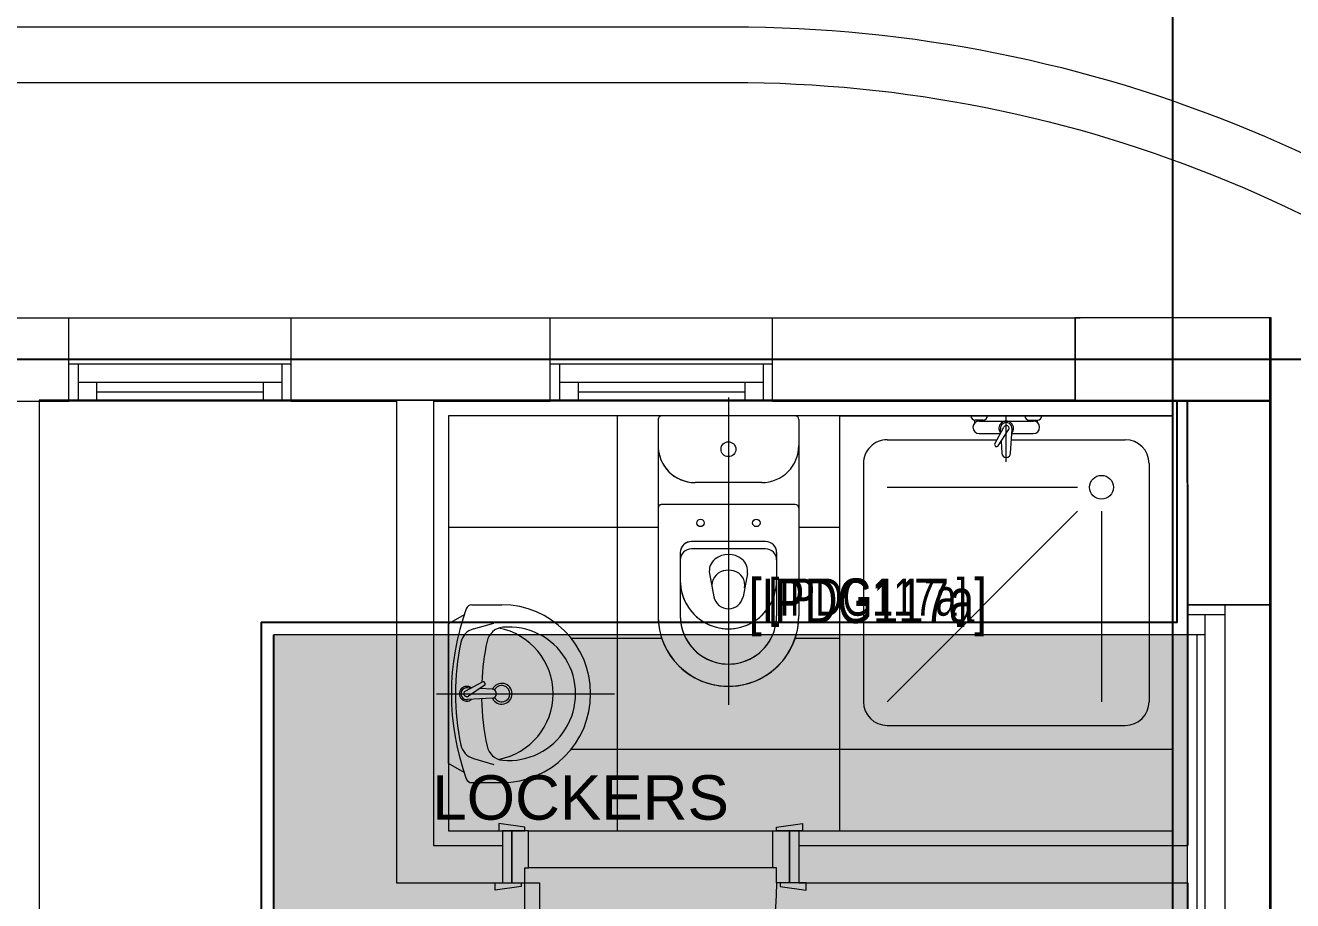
# Model space of a CAD drawing. Header units: metres. Extents: x -18745 to 220762, y -1579758 to -1356048.
# Drawn here: x 111915 to 115337, y -1372046 to -1369684 of the extents above; entities that cross this region are included whole.
import ezdxf

# ---------------------------------------------------------------- set-up
doc = ezdxf.new("R2010")
doc.units = ezdxf.units.M
doc.layers.get('0').update_dxf_attribs({"lineweight": 0})
for name, color, linetype, lineweight in [('A-100 - Copy$0$72_EGR_BASE_TEXT', 8, 'Continuous', 0), ('A-100 - Copy$0$Aluminum', 8, 'Continuous', 0), ('A-100 - Copy$0$car', 8, 'Continuous', 0), ('A-100 - Copy$0$Proj', 8, 'Continuous', 0), ('A-100 - Copy$0$SANIT', 8, 'Continuous', 0), ('A-100 - Copy$0$Structure', 8, 'Continuous', 9), ('A-100 - Copy$0$Tiles', 8, 'Continuous', 0), ('A-100 - Copy$0$Walls', 8, 'Continuous', 0), ('A-100 - Copy$0$Wooden Joinery', 8, 'Continuous', 0), ('Proj', 7, 'Continuous', 18), ('Tiles', 252, 'Continuous', 5)]:
    doc.layers.add(name, color=color, linetype=linetype, lineweight=lineweight)
for name, color, linetype in [('A-100 - Copy$0$axes', 8, 'Continuous'), ('A-100 - Copy$0$PDF_Geometry', 8, 'Continuous'), ('A-100 - Copy$0$PDF_Text', 8, 'Continuous'), ('PD-VENT', 70, 'Continuous')]:
    doc.layers.add(name, color=color, linetype=linetype)
doc.styles.add('A-100 - Copy$0$PDF Arial', font='arial.ttf')
doc.styles.add('A-100 - Copy$0$X3G_ENTITY_2587EA', font='swisscl.ttf', dxfattribs={"height": 200})

# ---------------------------------------------------------------- blocks, each defined once
blk = doc.blocks.new('A$C22ed9212')
at = {"layer": 'Proj', "elevation": 0}
for points in [[(-432848.9, -450919.5), (-432848.9, -448081.1, -0.414214), (-431648.9, -446881.1), (-427348.9, -446881.1), (-427348.9, -394531.1), (-432848.9, -394531.1), (-432848.9, -394381.1, -0.414214), (-430348.9, -391881.1), (-411749.3, -391881.1, -0.414214), (-408099.3, -395531.1), (-408099.3, -419046.1)], [(-432698.9, -450919.5), (-432698.9, -448081.1, -0.414214), (-431648.9, -447031.1), (-427198.9, -447031.1), (-427198.9, -394381.1), (-432698.9, -394381.1, -0.414214), (-430348.9, -392031.1), (-411749.3, -392031.1, -0.414214), (-408249.3, -395531.1), (-408249.3, -419046.1)]]:
    blk.add_lwpolyline(points, format="xyb", dxfattribs=at)
at = {"layer": 'Tiles', "elevation": 0}
for points in [[(-381106, -413551.1), (-381106, -405051.1), (-399449.3, -405051.1, -0.414214), (-403099.3, -401401.1), (-403099.3, -395531.1, 0.414214), (-411749.3, -386881.1), (-430348.9, -386881.1, -0.431909), (-432844.4, -384231.1), (-427348.9, -384231.1), (-427348.9, -378241.3)], [(-380956, -413551.1), (-380956, -404901.1), (-399449.3, -404901.1, -0.414214), (-402949.3, -401401.1), (-402949.3, -395531.1, 0.414214), (-411749.3, -386731.1), (-430348.9, -386731.1, -0.414214), (-432698.9, -384381.1), (-427198.9, -384381.1), (-427198.9, -378241.3)]]:
    blk.add_lwpolyline(points, format="xyb", dxfattribs=at)
blk = doc.blocks.new('A-100 - Copy$0$SHOWER TRAY 80x80')
at = {"layer": 'A-100 - Copy$0$SANIT'}
for p, q in [((0, 0), (0, 0.8)), ((0.8, 0.8), (0, 0.8)), ((0.8, 0), (0.8, 0.8)), ((0.1143, 0.7429), (0.6857, 0.7429)), ((0.0571, 0.4124), (0.0571, 0.6857)), ((0.7429, 0.1143), (0.7429, 0.6857)), ((0.2286, 0.6286), (0.6857, 0.6286)), ((0.1714, 0.1143), (0.1714, 0.5714)), ((0.2286, 0.5714), (0.6857, 0.1143)), ((0.01, 0.455), (0.01, 0.475)), ((0.0163, 0.475), (0.01, 0.475)), ((0.0125, 0.335), (0.0125, 0.465)), ((0.0425, 0.4133), (0.0425, 0.465)), ((0.0125, 0.455), (0.01, 0.455)), ((0.11, 0.4), (0, 0.4)), ((0.0895, 0.4105), (0.0316, 0.4139)), ((0.0715, 0.3808), (0.0334, 0.4058)), ((0.0667, 0.3728), (0.0271, 0.3939)), ((0.0407, 0.3866), (0.0316, 0.3861)), ((0.0425, 0.335), (0.0425, 0.3857)), ((0.0571, 0.1143), (0.0571, 0.3779)), ((0.0608, 0.3878), (0.0895, 0.3895)), ((0.01, 0.345), (0.01, 0.325)), ((0.0125, 0.345), (0.01, 0.345)), ((0.0163, 0.325), (0.01, 0.325)), ((0.1143, 0.0571), (0.6857, 0.0571)), ((0, 0), (0.8, 0))]:
    blk.add_line(p, q, dxfattribs=at)
blk.add_circle((0.1714, 0.6286), 0.0286, dxfattribs=at)
for centre, radius, start, end in [((0.1143, 0.6857), 0.0571, 90, 180), ((0.6857, 0.6857), 0.0571, 360, 90), ((0, 0.475), 0.01, 0, 90), ((0.0275, 0.465), 0.015, 0, 180), ((0, 0.455), 0.01, 270, 0), ((0.03, 0.4), 0.0175, 49.632, 309.2526), ((0.03, 0.4), 0.014, 83.2671, 276.7329), ((0.03, 0.4), 0.00676, 54.0423, 244.5873), ((0.0895, 0.4), 0.0105, 270, 90), ((0.0691, 0.3768), 0.00467, 239.3148, 59.3148), ((0, 0.345), 0.01, 0, 90), ((0.0275, 0.335), 0.015, 180, 0), ((0, 0.325), 0.01, 270, 0), ((0.1143, 0.1143), 0.0571, 180, 270), ((0.6857, 0.1143), 0.0571, 270, 360)]:
    blk.add_arc(centre, radius, start, end, dxfattribs=at)
blk = doc.blocks.new('A-100 - Copy$0$A$C26754117')
at = {"layer": 'A-100 - Copy$0$car'}
for p, q in [((750, 820), (90, 820)), ((90, 720), (750, 720))]:
    blk.add_line(p, q, dxfattribs=at)
at = {"layer": 'A-100 - Copy$0$Wooden Joinery'}
for p, q in [((710, 191.2), (700, 191.2)), ((710, 171.2), (700, 171.2)), ((710, 171.2), (710, 191.2)), ((770, 191.2), (780, 191.2)), ((770, 171.2), (770, 191.2)), ((770, 171.2), (780, 171.2)), ((670, 71.2), (670, 161.2)), ((690, 71.2), (690, 161.2)), ((790, 71.2), (790, 161.2)), ((810, 71.2), (810, 161.2)), ((710, 31.2), (710, 71.2)), ((720, 71.2), (710, 71.2)), ((760, 71.2), (770, 71.2)), ((770, 31.2), (770, 71.2)), ((710, 61.2), (700, 61.2)), ((710, 41.2), (700, 41.2)), ((770, 61.2), (780, 61.2)), ((770, 41.2), (780, 41.2)), ((720, 31.2), (710, 31.2)), ((760, 31.2), (770, 31.2))]:
    blk.add_line(p, q, dxfattribs=at)
for points in [[(80, 820), (80, 830), (10, 840), (10, 820)], [(760, 820), (760, 830), (830, 840), (830, 820)], [(70, 680), (70, 670), (0, 660), (0, 680)], [(720, 680), (720, 1.2), (760, 1.2), (760, 680)], [(770, 680), (770, 670), (840, 660), (840, 680)]]:
    blk.add_lwpolyline(points, close=True, dxfattribs=at)
for points in [[(45, 680), (45, 820), (20, 820), (20, 680), (45, 680)], [(45, 680), (80, 680), (80, 720), (90, 720), (90, 820), (45, 820), (45, 680)], [(795, 680), (760, 680), (760, 720), (750, 720), (750, 820), (795, 820), (795, 680)], [(795, 680), (795, 820), (820, 820), (820, 680), (795, 680)]]:
    blk.add_lwpolyline(points, dxfattribs=at)
for centre, radius, start, end in [((760, 680), 680, 180, 266.6277), ((700, 161.2), 30, 90, 180), ((700, 161.2), 10, 90, 180), ((780, 161.2), 30, 0, 90), ((780, 161.2), 10, 0, 90), ((700, 71.2), 30, 180, 270), ((700, 71.2), 10, 180, 270), ((780, 71.2), 10, 270, 0), ((780, 71.2), 30, 270, 0)]:
    blk.add_arc(centre, radius, start, end, dxfattribs=at)
blk = doc.blocks.new('A-100 - Copy$0$WC manta')
at = {"layer": 'A-100 - Copy$0$SANIT'}
for p, q in [((-0.13, 0.18), (-0.13, -0.18)), ((-0.12, 0.19), (0.41, 0.19)), ((0.109, 0.18), (0.109, -0.18)), ((0.239, 0.13), (0.41, 0.13)), ((0.05, 0.09), (0.05, -0.09)), ((0.209, 0.1), (0.209, -0.1)), ((0.229, 0.1), (0.229, -0.1)), ((0.2955, 0.051), (0.3581, 0.0393)), ((-0.18, 0), (0.65, 0)), ((0.2955, -0.051), (0.3581, -0.0393)), ((0.239, -0.13), (0.41, -0.13)), ((-0.12, -0.19), (0.41, -0.19))]:
    blk.add_line(p, q, dxfattribs=at)
for centre, radius in [((0.159, 0.0752), 0.01), ((-0.04, 0), 0.02), ((0.159, -0.0753), 0.01)]:
    blk.add_circle(centre, radius, dxfattribs=at)
for centre, radius, start, end in [((-0.12, 0.18), 0.01, 90, 180), ((-0.05, 0.09), 0.1, 0, 90), ((0.119, 0.18), 0.01, 90, 180), ((0.41, 0), 0.19, 270, 90), ((0.239, 0.1), 0.03, 90, 180), ((0.259, 0.1), 0.03, 90, 180), ((0.3147, 0), 0.13, 270, 90), ((0.41, 0), 0.13, 270, 90), ((0.3029, 0), 0.0588, 141.525, 218.475), ((0.2882, 0.0117), 0.04, 79.4289, 141.525), ((0.3271, 0.0044), 0.04, 79.4289, 166.4176), ((0.3507, 0), 0.04, 280.5711, 79.4289), ((0.3454, 0), 0.0588, 166.4176, 193.5824), ((0.3271, -0.0044), 0.04, 193.5824, 280.5711), ((0.2882, -0.0117), 0.04, 218.475, 280.5711), ((-0.05, -0.09), 0.1, 270, 0), ((0.239, -0.1), 0.03, 180, 270), ((0.259, -0.1), 0.03, 180, 270), ((-0.12, -0.18), 0.01, 180, 270), ((0.119, -0.18), 0.01, 180, 270)]:
    blk.add_arc(centre, radius, start, end, dxfattribs=at)
blk = doc.blocks.new('A-100 - Copy$0$lav-manta 60')
at = {"layer": 'A-100 - Copy$0$SANIT'}
for p, q in [((-0.2658, -0.0529), (-0.2358, 0)), ((-0.2358, 0), (0.2358, 0)), ((0, 0.04), (0, -0.56)), ((0.2658, -0.0529), (0.2358, 0)), ((-0.3, -0.0789), (-0.3, -0.18)), ((-0.2185, -0.0841), (-0.2383, -0.1537)), ((-0.015, -0.1473), (-0.0199, -0.064)), ((0.0274, -0.121), (-0.0078, -0.0673)), ((0.0389, -0.1142), (0.0087, -0.0575)), ((0.0191, -0.077), (0.0199, -0.064)), ((0.2185, -0.0841), (0.2383, -0.1537)), ((0.3, -0.0789), (0.3, -0.18)), ((0.015, -0.1473), (0.0174, -0.1057))]:
    blk.add_line(p, q, dxfattribs=at)
for centre, radius, start, end in [((0, -0.8557), 0.8457, 70.1771, 109.8229), ((-0.1608, -0.1006), 0.06, 101.8086, 164.0794), ((0, -0.8696), 0.8457, 78.1914, 101.8086), ((0, -0.0617), 0.025, 320.7474, 220.368), ((0, -0.0617), 0.02, 353.2671, 186.682), ((0.1608, -0.1006), 0.06, 15.9206, 78.1914), ((-0.28, -0.0789), 0.02, 109.8229, 180), ((0, -0.0617), 0.00966, 25.4127, 215.9577), ((0.28, -0.0789), 0.02, 0, 70.1771), ((0, -0.9572), 0.8457, 91.1572, 102.0883), ((0, -0.9572), 0.8457, 88.5486, 88.844), ((0.0332, -0.1176), 0.00666, 210.6852, 30.6852), ((0, -0.9572), 0.8457, 77.9117, 87.4274), ((-0.1645, -0.189), 0.06, 102.0883, 174.8142), ((0, -0.1282), 0.2252, 190.6097, 349.3903), ((0, -0.18), 0.035, 115.3106, 64.6894), ((0, -0.18), 0.0275, 117.1496, 62.8504), ((0, -0.1473), 0.015, 180, 0), ((0.1645, -0.189), 0.06, 5.1858, 77.9117), ((0, -0.18), 0.3, 180, 0), ((0, -0.2039), 0.2252, 174.8142, 5.1858)]:
    blk.add_arc(centre, radius, start, end, dxfattribs=at)
blk = doc.blocks.new('A-100 - Copy$0$A$C02230961')
at = {"layer": 'A-100 - Copy$0$PDF_Geometry', "lineweight": 25}
h = blk.add_hatch(dxfattribs=at)
h.set_pattern_fill('ANGLE', color=256, scale=500)
h.set_pattern_definition([(0, (-1219317.64, -1092026.17), (0, 137.5), [100, -37.5]), (90, (-1219317.64, -1092026.17), (-137.5, 8e-15), [100, -37.5])])
h.paths.add_polyline_path([(10723.7, -4993.7), (11262.7, -4993.7), (11262.7, -4562.4), (10962.9, -4562.4), (10962.9, -4602.9), (10821.4, -4602.9), (10821.4, -4562.4), (10349.7, -4562.4), (10349.7, -4602.9), (10208.2, -4602.9), (10208.2, -4562.4), (10033, -4562.4), (10033, -4003.2), (9938.7, -4003.2), (9938.7, -4562.4), (9635.5, -4562.4), (9635.5, -4602.9), (9500.8, -4602.9), (9500.8, -4562.4), (9022.4, -4562.4), (9022.4, -4602.9), (8887.6, -4602.9), (8887.6, -4562.4), (8705.7, -4562.4), (8705.7, -5307.5), (8739.4, -5307.5), (8723.2, -5388.4), (9042.6, -5388.4), (9042.6, -5428.8), (9039.6, -5428.8, -0.375368), (8715.8, -5711.8, -0.39984), (9466.1, -6426), (9467.1, -6426), (9467.1, -6466.4), (9433.4, -6466.4), (9419.9, -6483.3, -0.414214), (9389.6, -6513.6), (9393, -6520.3), (9302, -6513.6, -0.599371), (9276.8, -6466.4), (8723.2, -6466.4), (8741.3, -6556.8), (10723.7, -6556.8)])
h.paths.add_polyline_path([(14436.9, -4636.6), (11970.2, -4636.6), (11970.2, -6461.7), (11336.8, -6461.7), (11336.8, -6630.9), (11262.7, -6630.9), (11262.7, -7372.1), (11262.7, -7439.5), (11336.8, -7439.5), (11336.8, -8355.8), (12536.8, -8355.8), (12536.8, -8066.1), (12516.6, -8066.1), (12531.4, -7992), (12536.8, -7992), (12536.8, -7318.2), (12530.1, -7318.2), (12516.6, -7250.8), (12536.8, -7250.8), (12536.8, -6967.8), (12516.6, -6967.8), (12532.8, -6887), (12536.8, -6887), (12536.8, -6219.9), (12530.1, -6219.9), (12516.6, -6145.8), (12536.8, -6145.8), (12536.8, -5761.8), (14436.9, -5761.8)])
h.paths.add_polyline_path([(12037, -7392.3), (12030.8, -7392.3), (12030.8, -7405.2, 0.414215)], flags=16)
h.paths.add_polyline_path([(12091.4, -7338.4), (12091.4, -7378.8), (11343.5, -7378.8), (11343.5, -7338.4), (11902.8, -7338.4), (11902.8, -7331.7), (11923, -7331.7), (11923, -7311.5), (12030.8, -7311.5), (12030.8, -7331.7), (12057.7, -7331.7)], flags=16)
h.paths.add_polyline_path([(11933.1, -7405.8), (12024.1, -7412.5), (11933.1, -7405.8, -0.517639), (11923.6, -7392.3), (11923, -7392.3), (11923, -7395.7, 0.414214)], flags=16)
h.paths.add_polyline_path([(11350.3, -7392.3), (11363.8, -7459.7), (11343.5, -7459.7), (11343.5, -7392.3)], flags=16)
h.paths.add_polyline_path([(2957.3, -10511.9), (2877.6, -10511.9), (2877.6, -10538.9), (2796.7, -10524.2), (2796.7, -11076.3, -0.599371), (2843.9, -11101.5), (2843.9, -11192.4), (2839.5, -11173.3, -0.584927), (2813.6, -11219.4), (2816.9, -11226.1), (2803.4, -11226.1), (2803.4, -11232.9), (2796.7, -11266.5), (2756.3, -11266.5), (2756.3, -11265.6, -0.39984), (2042.1, -10515.3, -0.381307), (1752.3, -10839.9), (1752.3, -10842.1), (1718.7, -10842.1), (1718.7, -10518.7), (1678.2, -10518.7), (1657.3, -10518.7), (1657.3, -10511.9), (-42.7, -10511.9), (-42.7, -11138.2), (-42.7, -12311.9), (2957.3, -12311.9)])
h.paths.add_polyline_path([(637.7, -11637.3), (2299.7, -11637.3), (2299.7, -11241.3), (637.7, -11241.3)], flags=24)
h.paths.add_polyline_path([(12347.4, -5213.9), (13381.6, -5213.9), (13381.6, -4916.9), (12347.4, -4916.9)], flags=24)
h.paths.add_polyline_path([(8700, -6312.9), (10212.7, -6312.9), (10212.7, -5593.3), (8700, -5593.3)], flags=9)
h.paths.add_polyline_path([(10170.8, -5243.1), (10170.8, -6572.5), (10710.4, -6572.5), (10710.4, -5243.1)], flags=9)
h.paths.add_polyline_path([(9375.1, -4957.7), (10990.8, -4957.7), (10990.8, -4660.8), (9375.1, -4660.8)], flags=24)
at = {"color": 8, "elevation": -2.4}
blk.add_lwpolyline([(11336.8, -4003.2), (11336.8, -6630.9), (11262.7, -6630.9)], dxfattribs=at)
at = {"layer": 'A-100 - Copy$0$Aluminum'}
for p, q in [((12017, -3905.9, -2.4), (11417, -3905.9, -2.4)), ((11442, -3905.9, -2.4), (11442, -4005.9, -2.4)), ((11992, -3905.9, -2.4), (11992, -4005.9, -2.4)), ((13317, -3905.9, -2.4), (12717, -3905.9, -2.4)), ((12742, -3905.9, -2.4), (12742, -4005.9, -2.4)), ((13292, -3905.9, -2.4), (13292, -4005.9, -2.4)), ((11992, -3955.9, -2.4), (11442, -3955.9, -2.4)), ((11492, -3955.9, -2.4), (11492, -4005.9, -2.4)), ((11942, -3955.9, -2.4), (11942, -4005.9, -2.4)), ((13292, -3955.9, -2.4), (12742, -3955.9, -2.4)), ((12792, -3955.9, -2.4), (12792, -4005.9, -2.4)), ((13242, -3955.9, -2.4), (13242, -4005.9, -2.4)), ((11492, -3980.9, -2.4), (11942, -3980.9, -2.4)), ((12792, -3980.9, -2.4), (13242, -3980.9, -2.4)), ((12017, -4005.9, -2.4), (11417, -4005.9, -2.4)), ((13317, -4005.9, -2.4), (12717, -4005.9, -2.4)), ((14438, -4230.9, -2.4), (14438, -5205.9, -4.3)), ((14438, -5305.9, -4.5), (14438, -5402.9, -4.7))]:
    blk.add_line(p, q, dxfattribs=at)
at = {"layer": 'A-100 - Copy$0$PDF_Geometry', "lineweight": 25}
blk.add_line((11336.8, -4003.2, -2.4), (12017, -4003.2, -2.4), dxfattribs=at)
at = {"layer": 'A-100 - Copy$0$PDF_Geometry', "lineweight": 5, "elevation": -2.4}
for points in [[(11262.7, -4003.2), (10259.4, -4003.2), (10259.4, -3780.9), (14133.7, -3780.9), (14133.7, -4003.2), (11336.8, -4003.2)], [(11336.8, -4003.2), (14436.9, -4003.2), (14436.9, -5761.8), (12536.8, -5761.8), (12536.8, -8355.8), (11336.8, -8355.8)], [(13318.4, -4003.2), (11418.3, -4003.2)], [(14436.9, -4003.2), (14436.9, -4636.6), (11970.2, -4636.6)], [(14436.9, -4225.6), (14436.9, -4003.2)], [(14659.2, -4555.7), (14659.2, -4003.2)], [(14436.9, -4555.7), (14436.9, -5761.8)], [(14659.2, -4555.7), (14436.9, -4555.7), (14659.2, -4555.7)], [(14537.9, -4582.7), (14436.9, -4582.7)], [(14484, -4582.7), (14484, -5734.8)], [(14537.9, -4555.7), (14537.9, -5761.8)], [(14659.2, -5761.8), (14659.2, -4555.7)], [(14484, -4636.6), (14436.9, -4636.6)], [(14463.8, -5680.9), (14463.8, -4636.6)]]:
    blk.add_lwpolyline(points, dxfattribs=at)
at = {"layer": 'A-100 - Copy$0$PDF_Geometry', "lineweight": 18, "elevation": -2.4}
blk.add_lwpolyline([(11418.3, -3780.9), (13318.4, -3780.9)], dxfattribs=at)
at = {"layer": 'A-100 - Copy$0$PDF_Geometry', "lineweight": 5, "elevation": -2.4}
blk.add_lwpolyline([(14133.7, -4003.2), (14659.2, -4003.2), (14659.2, -3780.9), (14133.7, -3780.9)], close=True, dxfattribs=at)
at = {"layer": 'A-100 - Copy$0$PDF_Geometry', "lineweight": 25, "elevation": -2.4}
for points in [[(11936.5, -4602.9), (14409.9, -4602.9), (14409.9, -4003.2)], [(11936.5, -4602.9), (11936.5, -6434.8), (11336.8, -6434.8)], [(11336.8, -6461.7), (11970.2, -6461.7), (11970.2, -4636.6)]]:
    blk.add_lwpolyline(points, dxfattribs=at)
at = {"layer": 'A-100 - Copy$0$Proj'}
for p, q in [((11417, -3780.9, -2.4), (12017, -3780.9, -2.4)), ((12717, -3780.9, -2.4), (13317, -3780.9, -2.4))]:
    blk.add_line(p, q, dxfattribs=at)
at = {"layer": 'A-100 - Copy$0$Structure', "elevation": -2.4}
blk.add_lwpolyline([(14133, -4005.9), (14663, -4005.9), (14663, -3780.9), (14133, -3780.9)], close=True, dxfattribs=at)
at = {"layer": 'A-100 - Copy$0$Tiles'}
for p, q in [((12898, -4045.9, -4.7), (12898, -5165.9, -4.7)), ((12442, -4345.9, -4.7), (13009, -4345.9, -4.7)), ((13388, -4345.9, -4.7), (13498, -4345.9, -4.7)), ((12773.3, -4645.9, -4.7), (13017.7, -4645.9, -4.7)), ((13378.2, -4645.9, -4.7), (13498, -4645.9, -4.7)), ((12773.3, -4945.9, -4.7), (13498, -4945.9, -4.7)), ((13498, -4945.9, -4.7), (13498, -5165.9, -4.7))]:
    blk.add_line(p, q, dxfattribs=at)
at = {"layer": 'A-100 - Copy$0$Tiles', "elevation": -4.7}
blk.add_lwpolyline([(13388, -5165.9), (14398, -5165.9), (14398, -4045.9), (12442, -4045.9), (12442, -5165.9), (12588, -5165.9)], dxfattribs=at)
at = {"layer": 'A-100 - Copy$0$Walls'}
for p, q in [((10259, -3780.9, -2.4), (11417, -3780.9, -2.4)), ((11417, -4005.9, -2.4), (11417, -3780.9, -2.4)), ((12017, -3780.9, -2.4), (12717, -3780.9, -2.4)), ((12017, -4005.9, -2.4), (12017, -3780.9, -2.4)), ((12717, -4005.9, -2.4), (12717, -3780.9, -2.4)), ((13317, -3780.9, -2.4), (14148, -3780.9, -2.4)), ((13317, -4005.9, -2.4), (13317, -3780.9, -2.4)), ((10259, -4005.9, -2.4), (11417, -4005.9, -2.4)), ((12017, -4005.9, -2.4), (12302, -4005.9, -2.4)), ((12302, -4005.9, -4.7), (12302, -5305.9, -4.7)), ((12402, -4005.9, -2.4), (12717, -4005.9, -2.4)), ((12402, -4005.9, -4.7), (12402, -5205.9, -4.7)), ((13317, -4005.9, -2.4), (14148, -4005.9, -2.4)), ((14438, -4230.9, -2.4), (14438, -4005.9, -2.4)), ((14663, -5402.9, -4.7), (14663, -4005.9, -2.4)), ((12402, -5205.9, -4.7), (12588, -5205.9, -4.7)), ((12402, -5205.9, -4.7), (12588, -5205.9, -4.7)), ((12588, -5205.9, -4.7), (12588, -5305.9, -4.7)), ((13388, -5205.9, -4.7), (14438, -5205.9, -4.7)), ((13388, -5205.9, -4.7), (13388, -5305.9, -4.7)), ((12302, -5305.9, -4.7), (12588, -5305.9, -4.7)), ((12402, -5305.9, -4.7), (12588, -5305.9, -4.7)), ((13388, -5305.9, -4.7), (14438, -5305.9, -4.7))]:
    blk.add_line(p, q, dxfattribs=at)
at = {"layer": 'A-100 - Copy$0$Walls', "elevation": -4.7}
blk.add_lwpolyline([(13388, -5205.9), (14438, -5205.9)], dxfattribs=at)
at = {"layer": 'A-100 - Copy$0$SANIT'}
for name, p, xscale, yscale, zscale, rotation in [('A-100 - Copy$0$WC manta', (13198, -4175.9, -4.7), 999.9999999999995, 999.9999999999995, 999.9999999999995, 269.9999999999999), ('A-100 - Copy$0$SHOWER TRAY 80x80', (13498, -4045.9, -4.7), 1125.00003893818, 1125.00003893818, 1125.00003893818, 270), ('A-100 - Copy$0$lav-manta 60', (12442, -4795.9, -4.7), 800.0000000001787, 800.0000000001787, 800.0000000001787, 90.00000000000001)]:
    blk.add_blockref(name, p, dxfattribs=dict(at, xscale=xscale, yscale=yscale, zscale=zscale, rotation=rotation))
at = {"layer": 'A-100 - Copy$0$Wooden Joinery', "xscale": -1}
blk.add_blockref('A-100 - Copy$0$A$C26754117', (13408, -5985.9, -4.7), dxfattribs=at)
at = {"layer": 'A-100 - Copy$0$72_EGR_BASE_TEXT', "insert": (13574.5, -4485.1, -4.7), "char_height": 120, "attachment_point": 2, "style": 'A-100 - Copy$0$X3G_ENTITY_2587EA'}
blk.add_mtext('[IPDG117a]', dxfattribs=at)
at = {"layer": 'A-100 - Copy$0$PDF_Text', "insert": (12398.2, -5137.6, -2.4), "char_height": 120, "attachment_point": 7, "style": 'A-100 - Copy$0$PDF Arial'}
blk.add_mtext('LOCKERS', dxfattribs=at)
blk = doc.blocks.new('A-100 - Copy')
at = {"layer": 'A-100 - Copy$0$Aluminum'}
for p, q in [((112632.3, -1370597.7, 0), (112032.3, -1370597.7, 0)), ((112057.3, -1370597.7, 0), (112057.3, -1370697.7, 0)), ((112607.3, -1370597.7, 0), (112607.3, -1370697.7, 0)), ((113932.3, -1370597.7, 0), (113332.3, -1370597.7, 0)), ((113357.3, -1370597.7, 0), (113357.3, -1370697.7, 0)), ((113907.3, -1370597.7, 0), (113907.3, -1370697.7, 0)), ((112607.3, -1370647.7, 0), (112057.3, -1370647.7, 0)), ((112107.3, -1370647.7, 0), (112107.3, -1370697.7, 0)), ((112557.3, -1370647.7, 0), (112557.3, -1370697.7, 0)), ((113907.3, -1370647.7, 0), (113357.3, -1370647.7, 0)), ((113407.3, -1370647.7, 0), (113407.3, -1370697.7, 0)), ((113857.3, -1370647.7, 0), (113857.3, -1370697.7, 0)), ((112107.3, -1370672.7, 0), (112557.3, -1370672.7, 0)), ((113407.3, -1370672.7, 0), (113857.3, -1370672.7, 0)), ((112632.3, -1370697.7, 0), (112032.3, -1370697.7, 0)), ((113932.3, -1370697.7, 0), (113332.3, -1370697.7, 0)), ((115053.3, -1370922.7, 0), (115053.3, -1371897.7, -2)), ((115053.3, -1371997.7, -2.2), (115053.3, -1372094.7, -2.4))]:
    blk.add_line(p, q, dxfattribs=at)
at = {"layer": 'A-100 - Copy$0$axes'}
for p, q in [((115013.3, -1477297.4, 0), (115013.3, -1366771.9, 0)), ((119073.3, -1370585.2, 0), (95290.3, -1370585.2, 0))]:
    blk.add_line(p, q, dxfattribs=at)
at = {"layer": 'A-100 - Copy$0$PDF_Geometry'}
blk.add_line((111952.1, -1370695, 0), (112632.3, -1370695, 0), dxfattribs=at)
at = {"layer": 'A-100 - Copy$0$Proj'}
for p, q in [((112032.3, -1370472.7, 0), (112632.3, -1370472.7, 0)), ((113332.3, -1370472.7, 0), (113932.3, -1370472.7, 0))]:
    blk.add_line(p, q, dxfattribs=at)
at = {"layer": 'A-100 - Copy$0$Structure', "elevation": 0}
blk.add_lwpolyline([(114748.3, -1370697.7), (115278.3, -1370697.7), (115278.3, -1370472.7), (114748.3, -1370472.7)], close=True, dxfattribs=at)
at = {"layer": 'A-100 - Copy$0$Tiles'}
for p, q in [((113513.3, -1370737.7, -2.4), (113513.3, -1371857.7, -2.4)), ((113057.3, -1371037.7, -2.4), (113624.3, -1371037.7, -2.4)), ((114003.3, -1371037.7, -2.4), (114113.3, -1371037.7, -2.4)), ((113388.6, -1371337.7, -2.4), (113633, -1371337.7, -2.4)), ((113993.6, -1371337.7, -2.4), (114113.3, -1371337.7, -2.4)), ((113388.6, -1371637.7, -2.4), (114113.3, -1371637.7, -2.4)), ((114113.3, -1371637.7, -2.4), (114113.3, -1371857.7, -2.4))]:
    blk.add_line(p, q, dxfattribs=at)
at = {"layer": 'A-100 - Copy$0$Tiles', "elevation": -2.4}
blk.add_lwpolyline([(114003.3, -1371857.7), (115013.3, -1371857.7), (115013.3, -1370737.7), (113057.3, -1370737.7), (113057.3, -1371857.7), (113203.3, -1371857.7)], dxfattribs=at)
at = {"layer": 'A-100 - Copy$0$Walls'}
for p, q in [((110874.3, -1370472.7, 0), (112032.3, -1370472.7, 0)), ((112032.3, -1370697.7, 0), (112032.3, -1370472.7, 0)), ((112632.3, -1370472.7, 0), (113332.3, -1370472.7, 0)), ((112632.3, -1370697.7, 0), (112632.3, -1370472.7, 0)), ((113332.3, -1370697.7, 0), (113332.3, -1370472.7, 0)), ((113932.3, -1370472.7, 0), (114763.3, -1370472.7, 0)), ((113932.3, -1370697.7, 0), (113932.3, -1370472.7, 0)), ((110874.3, -1370697.7, 0), (112032.3, -1370697.7, 0)), ((112632.3, -1370697.7, 0), (112917.3, -1370697.7, 0)), ((112917.3, -1370697.7, -2.4), (112917.3, -1371997.7, -2.4)), ((113017.3, -1370697.7, 0), (113332.3, -1370697.7, 0)), ((113017.3, -1370697.7, -2.4), (113017.3, -1371897.7, -2.4)), ((113932.3, -1370697.7, 0), (114763.3, -1370697.7, 0)), ((115053.3, -1370922.7, 0), (115053.3, -1370697.7, 0)), ((115278.3, -1372094.7, -2.4), (115278.3, -1370697.7, 0)), ((113017.3, -1371897.7, -2.4), (113203.3, -1371897.7, -2.4)), ((113017.3, -1371897.7, -2.4), (113203.3, -1371897.7, -2.4)), ((113203.3, -1371897.7, -2.4), (113203.3, -1371997.7, -2.4)), ((114003.3, -1371897.7, -2.4), (115053.3, -1371897.7, -2.4)), ((114003.3, -1371897.7, -2.4), (114003.3, -1371997.7, -2.4)), ((112917.3, -1371997.7, -2.4), (113203.3, -1371997.7, -2.4)), ((113017.3, -1371997.7, -2.4), (113203.3, -1371997.7, -2.4)), ((114003.3, -1371997.7, -2.4), (115053.3, -1371997.7, -2.4))]:
    blk.add_line(p, q, dxfattribs=at)
at = {"layer": 'A-100 - Copy$0$Walls', "elevation": -2.4}
blk.add_lwpolyline([(114003.3, -1371897.7), (115053.3, -1371897.7)], dxfattribs=at)
blk.add_blockref('A-100 - Copy$0$A$C02230961', (100615.3, -1366691.8, 2.4))
at = {"layer": 'A-100 - Copy$0$SANIT'}
for name, p, xscale, yscale, zscale, rotation in [('A-100 - Copy$0$WC manta', (113813.3, -1370867.7, -2.4), 999.9999999999995, 999.9999999999995, 999.9999999999995, 270), ('A-100 - Copy$0$SHOWER TRAY 80x80', (114113.3, -1370737.7, -2.4), 1125.00003893818, 1125.00003893818, 1125.00003893818, 270), ('A-100 - Copy$0$lav-manta 60', (113057.3, -1371487.7, -2.4), 800.0000000001812, 800.0000000001812, 800.0000000001812, 90)]:
    blk.add_blockref(name, p, dxfattribs=dict(at, xscale=xscale, yscale=yscale, zscale=zscale, rotation=rotation))
at = {"layer": 'A-100 - Copy$0$Wooden Joinery', "xscale": -1}
blk.add_blockref('A-100 - Copy$0$A$C26754117', (114023.3, -1372677.7, -2.4), dxfattribs=at)
at = {"layer": 'A-100 - Copy$0$72_EGR_BASE_TEXT', "insert": (114189.8, -1371177, -2.4), "char_height": 100, "attachment_point": 2, "style": 'A-100 - Copy$0$X3G_ENTITY_2587EA'}
blk.add_mtext('[IPDG117a]', dxfattribs=at)

msp = doc.modelspace()

# ---------------------------------------------------------------- block references
at = {"layer": 'PD-VENT'}
msp.add_blockref('A$C22ed9212', (525571.7, -977806.6, 2.4), dxfattribs=at)

# ---------------------------------------------------------------- next in the draw order: block references
msp.add_blockref('A-100 - Copy', (0, 0))

doc.saveas('drawing.dxf')
